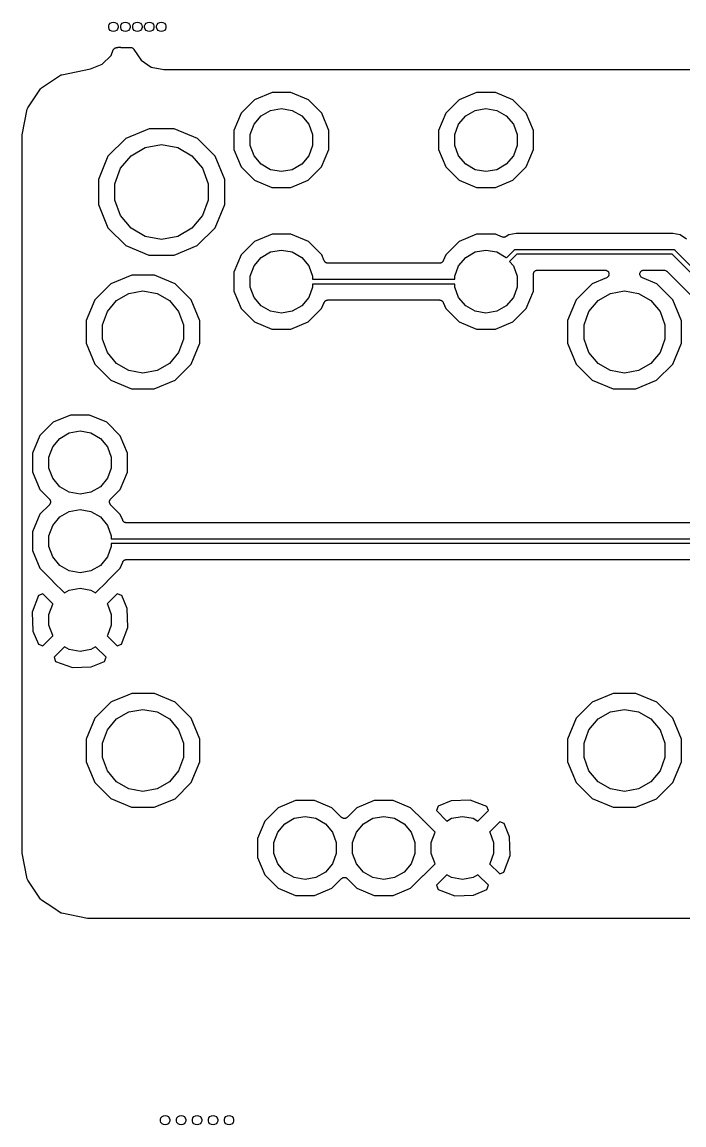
# Model space of a CAD drawing. Extents: x 94.5 to 178, y -163.6 to -72.4.
# Drawn here: x 94.51 to 115.54, y -163.55 to -128.5 of the extents above; entities that cross this region are included whole.
import ezdxf

# ---------------------------------------------------------------- set-up
doc = ezdxf.new("R2010")
doc.units = 0
doc.header["$MEASUREMENT"] = 0
doc.layers.add('BLACK', color=7, linetype='CONTINUOUS')

msp = doc.modelspace()

# ---------------------------------------------------------------- linework, layer by layer
at = {"layer": 'Black'}
for p, q in [((97.2607, -128.625), (97.2786, -128.576)), ((97.2607, -128.677), (97.2607, -128.625)), ((97.2786, -128.576), (97.3122, -128.536)), ((97.3122, -128.536), (97.3575, -128.51)), ((97.3575, -128.51), (97.409, -128.5)), ((97.409, -128.5), (97.4605, -128.51)), ((97.4605, -128.51), (97.5058, -128.536)), ((97.5058, -128.536), (97.5394, -128.576)), ((97.5394, -128.576), (97.5573, -128.625)), ((97.5573, -128.625), (97.5573, -128.677)), ((97.6417, -128.625), (97.6596, -128.576)), ((97.6417, -128.677), (97.6417, -128.625)), ((97.6596, -128.576), (97.6932, -128.536)), ((97.6932, -128.536), (97.7385, -128.51)), ((97.7385, -128.51), (97.79, -128.5)), ((97.79, -128.5), (97.8415, -128.51)), ((97.8415, -128.51), (97.8868, -128.536)), ((97.8868, -128.536), (97.9204, -128.576)), ((97.9204, -128.576), (97.9383, -128.625)), ((97.9383, -128.625), (97.9383, -128.677)), ((98.0227, -128.625), (98.0406, -128.576)), ((98.0227, -128.677), (98.0227, -128.625)), ((98.0406, -128.576), (98.0742, -128.536)), ((98.0742, -128.536), (98.1195, -128.51)), ((98.1195, -128.51), (98.171, -128.5)), ((98.171, -128.5), (98.2225, -128.51)), ((98.2225, -128.51), (98.2678, -128.536)), ((98.2678, -128.536), (98.3014, -128.576)), ((98.3014, -128.576), (98.3193, -128.625)), ((98.3193, -128.625), (98.3193, -128.677)), ((98.4037, -128.625), (98.4216, -128.576)), ((98.4037, -128.677), (98.4037, -128.625)), ((98.4216, -128.576), (98.4552, -128.536)), ((98.4552, -128.536), (98.5005, -128.51)), ((98.5005, -128.51), (98.552, -128.5)), ((98.552, -128.5), (98.6035, -128.51)), ((98.6035, -128.51), (98.6488, -128.536)), ((98.6488, -128.536), (98.6824, -128.576)), ((98.6824, -128.576), (98.7003, -128.625)), ((98.7003, -128.625), (98.7003, -128.677)), ((98.7847, -128.625), (98.8026, -128.576)), ((98.7847, -128.677), (98.7847, -128.625)), ((98.8026, -128.576), (98.8362, -128.536)), ((98.8362, -128.536), (98.8815, -128.51)), ((98.8815, -128.51), (98.933, -128.5)), ((98.933, -128.5), (98.9845, -128.51)), ((98.9845, -128.51), (99.0298, -128.536)), ((99.0298, -128.536), (99.0634, -128.576)), ((99.0634, -128.576), (99.0813, -128.625)), ((99.0813, -128.625), (99.0813, -128.677)), ((97.2786, -128.726), (97.2607, -128.677)), ((97.3122, -128.766), (97.2786, -128.726)), ((97.3575, -128.792), (97.3122, -128.766)), ((97.409, -128.802), (97.3575, -128.792)), ((97.4605, -128.792), (97.409, -128.802)), ((97.5058, -128.766), (97.4605, -128.792)), ((97.5394, -128.726), (97.5058, -128.766)), ((97.5573, -128.677), (97.5394, -128.726)), ((97.6596, -128.726), (97.6417, -128.677)), ((97.6932, -128.766), (97.6596, -128.726)), ((97.7385, -128.792), (97.6932, -128.766)), ((97.79, -128.802), (97.7385, -128.792)), ((97.8415, -128.792), (97.79, -128.802)), ((97.8868, -128.766), (97.8415, -128.792)), ((97.9204, -128.726), (97.8868, -128.766)), ((97.9383, -128.677), (97.9204, -128.726)), ((98.0406, -128.726), (98.0227, -128.677)), ((98.0742, -128.766), (98.0406, -128.726)), ((98.1195, -128.792), (98.0742, -128.766)), ((98.171, -128.802), (98.1195, -128.792)), ((98.2225, -128.792), (98.171, -128.802)), ((98.2678, -128.766), (98.2225, -128.792)), ((98.3014, -128.726), (98.2678, -128.766)), ((98.3193, -128.677), (98.3014, -128.726)), ((98.4216, -128.726), (98.4037, -128.677)), ((98.4552, -128.766), (98.4216, -128.726)), ((98.5005, -128.792), (98.4552, -128.766)), ((98.552, -128.802), (98.5005, -128.792)), ((98.6035, -128.792), (98.552, -128.802)), ((98.6488, -128.766), (98.6035, -128.792)), ((98.6824, -128.726), (98.6488, -128.766)), ((98.7003, -128.677), (98.6824, -128.726)), ((98.8026, -128.726), (98.7847, -128.677)), ((98.8362, -128.766), (98.8026, -128.726)), ((98.8815, -128.792), (98.8362, -128.766)), ((98.933, -128.802), (98.8815, -128.792)), ((98.9845, -128.792), (98.933, -128.802)), ((99.0298, -128.766), (98.9845, -128.792)), ((99.0634, -128.726), (99.0298, -128.766)), ((99.0813, -128.677), (99.0634, -128.726)), ((97.4306, -129.35), (97.4373, -129.345)), ((97.4373, -129.345), (97.4427, -129.339)), ((97.4427, -129.339), (97.4547, -129.332)), ((97.4547, -129.332), (97.4656, -129.323)), ((97.4656, -129.323), (97.4737, -129.321)), ((97.4737, -129.321), (97.4809, -129.317)), ((97.4809, -129.317), (97.4945, -129.314)), ((97.4945, -129.314), (97.5077, -129.31)), ((97.5077, -129.31), (97.5161, -129.311)), ((97.5161, -129.311), (97.5244, -129.309)), ((97.5244, -129.309), (97.5393, -129.309)), ((97.5393, -129.309), (97.5507, -129.304)), ((97.5507, -129.304), (97.5562, -129.303)), ((97.5562, -129.303), (97.5611, -129.301)), ((97.5611, -129.301), (97.5776, -129.298)), ((97.5776, -129.298), (97.5938, -129.295)), ((97.5938, -129.295), (97.5993, -129.296)), ((97.5993, -129.296), (97.6049, -129.295)), ((97.6049, -129.295), (97.6211, -129.299)), ((97.6211, -129.299), (97.6375, -129.301)), ((97.6375, -129.301), (97.6425, -129.303)), ((97.6425, -129.303), (97.6479, -129.304)), ((97.6479, -129.304), (97.6585, -129.309)), ((97.6585, -129.309), (97.9355, -129.309)), ((97.9355, -129.309), (97.9458, -129.307)), ((97.9458, -129.307), (97.9472, -129.307)), ((97.9472, -129.307), (97.9485, -129.307)), ((97.9485, -129.307), (97.969, -129.31)), ((97.969, -129.31), (97.9896, -129.313)), ((97.9896, -129.313), (97.9908, -129.313)), ((97.9908, -129.313), (97.9921, -129.313)), ((97.9921, -129.313), (98.0103, -129.323)), ((98.0103, -129.323), (98.0287, -129.333)), ((98.0287, -129.333), (98.0296, -129.334)), ((98.0296, -129.334), (98.0308, -129.335)), ((98.0308, -129.335), (98.0444, -129.35)), ((97.0586, -129.836), (97.3361, -129.559)), ((97.3361, -129.559), (97.4069, -129.387)), ((97.4069, -129.387), (97.4115, -129.38)), ((97.4115, -129.38), (97.4143, -129.373)), ((97.4143, -129.373), (97.4232, -129.362)), ((97.4232, -129.362), (97.4306, -129.35)), ((98.0444, -129.35), (98.0526, -129.359)), ((98.0526, -129.359), (98.057, -129.364)), ((98.057, -129.364), (98.0575, -129.365)), ((98.0575, -129.365), (98.0584, -129.366)), ((98.0584, -129.366), (98.0588, -129.367)), ((98.0588, -129.367), (98.0592, -129.367)), ((98.0592, -129.367), (98.0598, -129.368)), ((98.0598, -129.368), (98.06, -129.368)), ((98.06, -129.368), (98.289, -129.711)), ((95.77, -130.173), (96.6844, -129.991)), ((96.6844, -129.991), (97.0586, -129.836)), ((98.289, -129.711), (98.6152, -129.929)), ((98.6152, -129.929), (99.0125, -130.008)), ((99.0125, -130.008), (169.987, -130.008)), ((95.1264, -130.591), (95.7242, -130.192)), ((95.7242, -130.192), (95.7268, -130.191)), ((95.7268, -130.191), (95.7289, -130.189)), ((95.7289, -130.189), (95.7469, -130.182)), ((95.7469, -130.182), (95.7646, -130.174)), ((95.7646, -130.174), (95.7674, -130.174)), ((95.7674, -130.174), (95.77, -130.173)), ((94.6919, -131.224), (95.0914, -130.626)), ((95.0914, -130.626), (95.0933, -130.624)), ((95.0933, -130.624), (95.0945, -130.622)), ((95.0945, -130.622), (95.1085, -130.609)), ((95.1085, -130.609), (95.1219, -130.595)), ((95.1219, -130.595), (95.1244, -130.593)), ((95.1244, -130.593), (95.1264, -130.591)), ((102.451, -130.742), (101.897, -130.971)), ((103.051, -130.742), (102.451, -130.742)), ((103.605, -130.972), (103.051, -130.742)), ((108.951, -130.742), (108.397, -130.971)), ((109.551, -130.742), (108.951, -130.742)), ((110.105, -130.972), (109.551, -130.742)), ((101.897, -130.971), (101.472, -131.395)), ((104.029, -131.397), (103.605, -130.972)), ((108.397, -130.971), (107.972, -131.395)), ((110.529, -131.397), (110.105, -130.972)), ((94.5104, -132.087), (94.6729, -131.27)), ((94.6729, -131.27), (94.674, -131.267)), ((94.674, -131.267), (94.6741, -131.265)), ((94.6741, -131.265), (94.6819, -131.247)), ((94.6819, -131.247), (94.6889, -131.229)), ((94.6889, -131.229), (94.6908, -131.227)), ((94.6908, -131.227), (94.6919, -131.224)), ((101.472, -131.395), (101.242, -131.949)), ((102.105, -131.481), (102.407, -131.307)), ((102.407, -131.307), (102.75, -131.246)), ((102.75, -131.246), (103.093, -131.307)), ((103.093, -131.307), (103.395, -131.481)), ((104.258, -131.951), (104.029, -131.397)), ((107.972, -131.395), (107.742, -131.949)), ((108.605, -131.481), (108.907, -131.307)), ((108.907, -131.307), (109.25, -131.246)), ((109.25, -131.246), (109.593, -131.307)), ((109.593, -131.307), (109.895, -131.481)), ((110.758, -131.951), (110.529, -131.397)), ((101.761, -132.076), (101.881, -131.748)), ((101.881, -131.748), (102.105, -131.481)), ((103.395, -131.481), (103.619, -131.748)), ((103.619, -131.748), (103.739, -132.076)), ((108.261, -132.076), (108.381, -131.748)), ((108.381, -131.748), (108.605, -131.481)), ((109.895, -131.481), (110.119, -131.748)), ((110.119, -131.748), (110.239, -132.076)), ((94.508, -132.112), (94.5102, -132.099)), ((94.508, -154.888), (94.508, -132.112)), ((94.5102, -132.099), (94.5104, -132.087)), ((98.5423, -131.892), (97.804, -132.197)), ((99.3412, -131.892), (98.5423, -131.892)), ((100.079, -132.199), (99.3412, -131.892)), ((101.242, -131.949), (101.242, -132.549)), ((101.761, -132.424), (101.761, -132.076)), ((103.739, -132.076), (103.739, -132.424)), ((104.258, -132.551), (104.258, -131.951)), ((107.742, -131.949), (107.742, -132.549)), ((108.261, -132.424), (108.261, -132.076)), ((110.239, -132.076), (110.239, -132.424)), ((110.758, -132.551), (110.758, -131.951)), ((97.804, -132.197), (97.2387, -132.761)), ((97.9721, -132.747), (98.425, -132.485)), ((98.425, -132.485), (98.94, -132.394)), ((98.94, -132.394), (99.455, -132.485)), ((99.455, -132.485), (99.9079, -132.747)), ((100.643, -132.764), (100.079, -132.199)), ((101.881, -132.752), (101.761, -132.424)), ((103.739, -132.424), (103.619, -132.752)), ((108.381, -132.752), (108.261, -132.424)), ((110.239, -132.424), (110.119, -132.752)), ((97.2387, -132.761), (96.9323, -133.499)), ((97.636, -133.147), (97.9721, -132.747)), ((99.9079, -132.747), (100.244, -133.147)), ((100.948, -133.502), (100.643, -132.764)), ((101.242, -132.549), (101.471, -133.103)), ((102.105, -133.019), (101.881, -132.752)), ((103.619, -132.752), (103.395, -133.019)), ((104.028, -133.105), (104.258, -132.551)), ((107.742, -132.549), (107.971, -133.103)), ((108.605, -133.019), (108.381, -132.752)), ((110.119, -132.752), (109.895, -133.019)), ((110.528, -133.105), (110.758, -132.551)), ((97.4571, -133.639), (97.636, -133.147)), ((100.244, -133.147), (100.423, -133.639)), ((101.471, -133.103), (101.895, -133.528)), ((102.407, -133.193), (102.105, -133.019)), ((102.75, -133.254), (102.407, -133.193)), ((103.093, -133.193), (102.75, -133.254)), ((103.395, -133.019), (103.093, -133.193)), ((103.603, -133.529), (104.028, -133.105)), ((107.971, -133.103), (108.395, -133.528)), ((108.907, -133.193), (108.605, -133.019)), ((109.25, -133.254), (108.907, -133.193)), ((109.593, -133.193), (109.25, -133.254)), ((109.895, -133.019), (109.593, -133.193)), ((110.103, -133.529), (110.528, -133.105)), ((96.9323, -133.499), (96.9317, -134.298)), ((100.948, -134.301), (100.948, -133.502)), ((101.895, -133.528), (102.449, -133.758)), ((103.049, -133.758), (103.603, -133.529)), ((108.395, -133.528), (108.949, -133.758)), ((109.549, -133.758), (110.103, -133.529)), ((97.4571, -134.161), (97.4571, -133.639)), ((100.423, -133.639), (100.423, -134.161)), ((102.449, -133.758), (103.049, -133.758)), ((108.949, -133.758), (109.549, -133.758)), ((97.636, -134.653), (97.4571, -134.161)), ((100.423, -134.161), (100.244, -134.653)), ((96.9317, -134.298), (97.2367, -135.036)), ((100.641, -135.039), (100.948, -134.301)), ((97.9721, -135.053), (97.636, -134.653)), ((100.244, -134.653), (99.9079, -135.053)), ((97.2367, -135.036), (97.8011, -135.601)), ((98.425, -135.315), (97.9721, -135.053)), ((99.9079, -135.053), (99.455, -135.315)), ((100.076, -135.603), (100.641, -135.039)), ((102.451, -135.242), (101.897, -135.471)), ((103.051, -135.242), (102.451, -135.242)), ((103.605, -135.472), (103.051, -135.242)), ((108.951, -135.242), (108.397, -135.471)), ((109.551, -135.242), (108.951, -135.242)), ((109.77, -135.333), (109.551, -135.242)), ((109.977, -135.263), (109.889, -135.321)), ((110.213, -135.216), (109.977, -135.263)), ((115.187, -135.216), (110.213, -135.216)), ((115.423, -135.263), (115.187, -135.216)), ((115.622, -135.396), (115.423, -135.263)), ((97.8011, -135.601), (98.5388, -135.908)), ((98.94, -135.406), (98.425, -135.315)), ((99.455, -135.315), (98.94, -135.406)), ((99.3377, -135.908), (100.076, -135.603)), ((101.897, -135.471), (101.472, -135.895)), ((104.029, -135.897), (103.605, -135.472)), ((108.397, -135.471), (107.972, -135.895)), ((109.788, -135.337), (109.77, -135.333)), ((109.805, -135.342), (109.788, -135.337)), ((109.809, -135.342), (109.805, -135.342)), ((109.813, -135.343), (109.809, -135.342)), ((109.831, -135.34), (109.813, -135.343)), ((109.849, -135.339), (109.831, -135.34)), ((109.853, -135.338), (109.849, -135.339)), ((109.857, -135.337), (109.853, -135.338)), ((109.873, -135.329), (109.857, -135.337)), ((109.889, -135.321), (109.873, -135.329)), ((98.5388, -135.908), (99.3377, -135.908)), ((101.472, -135.895), (101.242, -136.449)), ((101.881, -136.248), (102.105, -135.981)), ((102.105, -135.981), (102.407, -135.807)), ((102.407, -135.807), (102.75, -135.746)), ((102.75, -135.746), (103.093, -135.807)), ((103.093, -135.807), (103.395, -135.981)), ((103.395, -135.981), (103.619, -136.248)), ((104.108, -136.087), (104.029, -135.897)), ((107.972, -135.895), (107.892, -136.088)), ((108.381, -136.248), (108.605, -135.981)), ((108.605, -135.981), (108.907, -135.807)), ((108.907, -135.807), (109.25, -135.746)), ((109.25, -135.746), (109.593, -135.807)), ((109.593, -135.807), (109.895, -135.981)), ((109.895, -135.981), (109.903, -135.99)), ((109.903, -135.99), (110.146, -135.746)), ((110.232, -135.876), (110.001, -136.107)), ((110.146, -135.746), (110.149, -135.744)), ((110.149, -135.744), (110.151, -135.742)), ((110.151, -135.742), (110.16, -135.737)), ((110.16, -135.737), (110.168, -135.731)), ((110.168, -135.731), (110.171, -135.73)), ((110.171, -135.73), (110.174, -135.728)), ((110.174, -135.728), (110.184, -135.727)), ((110.184, -135.727), (110.193, -135.724)), ((110.193, -135.724), (110.197, -135.724)), ((110.197, -135.724), (110.2, -135.724)), ((110.2, -135.724), (115.2, -135.724)), ((115.168, -135.876), (110.232, -135.876)), ((116.846, -137.554), (115.168, -135.876)), ((115.2, -135.724), (115.203, -135.724)), ((115.203, -135.724), (115.207, -135.724)), ((115.207, -135.724), (115.216, -135.727)), ((115.216, -135.727), (115.226, -135.728)), ((115.226, -135.728), (115.229, -135.73)), ((115.229, -135.73), (115.232, -135.731)), ((115.232, -135.731), (115.24, -135.737)), ((115.24, -135.737), (115.249, -135.742)), ((115.249, -135.742), (115.251, -135.744)), ((115.251, -135.744), (115.254, -135.746)), ((115.254, -135.746), (116.932, -137.424)), ((101.761, -136.576), (101.881, -136.248)), ((103.619, -136.248), (103.739, -136.576)), ((104.112, -136.094), (104.108, -136.087)), ((104.115, -136.102), (104.112, -136.094)), ((104.124, -136.113), (104.115, -136.102)), ((104.132, -136.125), (104.124, -136.113)), ((104.138, -136.13), (104.132, -136.125)), ((104.144, -136.136), (104.138, -136.13)), ((104.156, -136.143), (104.144, -136.136)), ((104.166, -136.151), (104.156, -136.143)), ((104.174, -136.154), (104.166, -136.151)), ((104.182, -136.158), (104.174, -136.154)), ((104.195, -136.161), (104.182, -136.158)), ((104.209, -136.165), (104.195, -136.161)), ((104.217, -136.164), (104.209, -136.165)), ((104.225, -136.166), (104.217, -136.164)), ((107.775, -136.166), (104.225, -136.166)), ((107.783, -136.164), (107.775, -136.166)), ((107.791, -136.165), (107.783, -136.164)), ((107.805, -136.161), (107.791, -136.165)), ((107.818, -136.158), (107.805, -136.161)), ((107.826, -136.154), (107.818, -136.158)), ((107.834, -136.152), (107.826, -136.154)), ((107.845, -136.143), (107.834, -136.152)), ((107.857, -136.136), (107.845, -136.143)), ((107.862, -136.13), (107.857, -136.136)), ((107.869, -136.125), (107.862, -136.13)), ((107.876, -136.113), (107.869, -136.125)), ((107.885, -136.102), (107.876, -136.113)), ((107.888, -136.094), (107.885, -136.102)), ((107.892, -136.088), (107.888, -136.094)), ((108.261, -136.576), (108.381, -136.248)), ((110.001, -136.107), (110.119, -136.248)), ((110.119, -136.248), (110.239, -136.576)), ((97.9919, -136.542), (97.3272, -136.816)), ((98.7112, -136.542), (97.9919, -136.542)), ((99.3755, -136.818), (98.7112, -136.542)), ((101.242, -136.449), (101.242, -137.049)), ((101.761, -136.924), (101.761, -136.576)), ((103.739, -136.576), (103.739, -136.674)), ((103.739, -136.674), (108.261, -136.674)), ((108.261, -136.674), (108.261, -136.576)), ((110.239, -136.576), (110.239, -136.924)), ((110.758, -136.511), (110.76, -136.5)), ((110.758, -137.051), (110.758, -136.511)), ((110.76, -136.489), (110.764, -136.479)), ((110.76, -136.5), (110.76, -136.489)), ((110.764, -136.479), (110.766, -136.468)), ((110.766, -136.468), (110.771, -136.458)), ((110.771, -136.458), (110.775, -136.448)), ((110.775, -136.448), (110.782, -136.439)), ((110.782, -136.439), (110.788, -136.429)), ((110.788, -136.429), (110.796, -136.422)), ((110.796, -136.422), (110.804, -136.414)), ((110.804, -136.414), (110.813, -136.408)), ((110.813, -136.408), (110.822, -136.401)), ((110.822, -136.401), (110.832, -136.397)), ((110.832, -136.397), (110.842, -136.392)), ((110.842, -136.392), (110.853, -136.39)), ((110.853, -136.39), (110.863, -136.386)), ((110.863, -136.386), (110.874, -136.386)), ((110.874, -136.386), (110.885, -136.384)), ((110.885, -136.384), (113.033, -136.384)), ((113.082, -136.629), (112.627, -136.816)), ((113.033, -136.384), (113.052, -136.388)), ((113.052, -136.388), (113.071, -136.39)), ((113.071, -136.39), (113.074, -136.391)), ((113.074, -136.391), (113.077, -136.392)), ((113.077, -136.392), (113.093, -136.402)), ((113.098, -136.618), (113.082, -136.629)), ((113.093, -136.402), (113.111, -136.411)), ((113.115, -136.608), (113.098, -136.618)), ((113.111, -136.411), (113.112, -136.413)), ((113.112, -136.413), (113.115, -136.414)), ((113.115, -136.414), (113.127, -136.429)), ((113.117, -136.606), (113.115, -136.608)), ((113.119, -136.605), (113.117, -136.606)), ((113.131, -136.59), (113.119, -136.605)), ((113.127, -136.429), (113.14, -136.443)), ((113.143, -136.575), (113.131, -136.59)), ((113.14, -136.443), (113.141, -136.446)), ((113.141, -136.446), (113.143, -136.448)), ((113.143, -136.448), (113.15, -136.466)), ((113.144, -136.572), (113.143, -136.575)), ((113.146, -136.57), (113.144, -136.572)), ((113.152, -136.551), (113.146, -136.57)), ((113.15, -136.466), (113.157, -136.484)), ((113.158, -136.533), (113.152, -136.551)), ((113.157, -136.484), (113.157, -136.487)), ((113.157, -136.487), (113.158, -136.489)), ((113.158, -136.489), (113.158, -136.509)), ((113.158, -136.509), (113.159, -136.528)), ((113.159, -136.528), (113.158, -136.531)), ((113.158, -136.531), (113.158, -136.533)), ((114.142, -136.489), (114.143, -136.486)), ((114.142, -136.508), (114.142, -136.489)), ((114.142, -136.528), (114.142, -136.508)), ((114.142, -136.53), (114.142, -136.528)), ((114.142, -136.533), (114.142, -136.53)), ((114.149, -136.551), (114.142, -136.533)), ((114.143, -136.484), (114.151, -136.466)), ((114.143, -136.486), (114.143, -136.484)), ((114.155, -136.57), (114.149, -136.551)), ((114.151, -136.466), (114.157, -136.448)), ((114.156, -136.572), (114.155, -136.57)), ((114.157, -136.575), (114.156, -136.572)), ((114.157, -136.448), (114.159, -136.446)), ((114.17, -136.589), (114.157, -136.575)), ((114.159, -136.446), (114.16, -136.443)), ((114.16, -136.443), (114.173, -136.429)), ((114.182, -136.605), (114.17, -136.589)), ((114.173, -136.429), (114.186, -136.414)), ((114.184, -136.606), (114.182, -136.605)), ((114.186, -136.608), (114.184, -136.606)), ((114.186, -136.414), (114.188, -136.412)), ((114.203, -136.618), (114.186, -136.608)), ((114.188, -136.412), (114.19, -136.41)), ((114.19, -136.41), (114.207, -136.401)), ((114.219, -136.628), (114.203, -136.618)), ((114.207, -136.401), (114.224, -136.392)), ((114.675, -136.818), (114.219, -136.628)), ((114.224, -136.392), (114.227, -136.391)), ((114.227, -136.391), (114.229, -136.39)), ((114.229, -136.39), (114.248, -136.388)), ((114.248, -136.388), (114.267, -136.384)), ((114.267, -136.384), (114.905, -136.384)), ((114.905, -136.384), (114.911, -136.385)), ((114.911, -136.385), (114.916, -136.385)), ((114.916, -136.385), (114.933, -136.389)), ((114.933, -136.389), (114.949, -136.392)), ((114.949, -136.392), (114.954, -136.395)), ((114.954, -136.395), (114.959, -136.396)), ((114.959, -136.396), (114.973, -136.406)), ((114.973, -136.406), (114.987, -136.414)), ((114.987, -136.414), (114.991, -136.418)), ((114.991, -136.418), (114.995, -136.421)), ((114.995, -136.421), (116.478, -137.904)), ((97.3272, -136.816), (96.8181, -137.325)), ((97.9037, -137.124), (98.35, -137.045)), ((98.35, -137.045), (98.7963, -137.124)), ((99.8836, -137.327), (99.3755, -136.818)), ((101.242, -137.049), (101.471, -137.603)), ((101.881, -137.252), (101.761, -136.924)), ((103.739, -136.924), (103.619, -137.252)), ((108.261, -136.826), (103.739, -136.826)), ((103.739, -136.826), (103.739, -136.924)), ((108.261, -136.924), (108.261, -136.826)), ((108.381, -137.252), (108.261, -136.924)), ((110.239, -136.924), (110.119, -137.252)), ((110.528, -137.605), (110.758, -137.051)), ((112.627, -136.816), (112.118, -137.325)), ((113.204, -137.124), (113.65, -137.045)), ((113.65, -137.045), (114.096, -137.124)), ((115.184, -137.327), (114.675, -136.818)), ((96.8181, -137.325), (96.5423, -137.989)), ((97.2199, -137.698), (97.5112, -137.35)), ((97.5112, -137.35), (97.9037, -137.124)), ((98.7963, -137.124), (99.1888, -137.35)), ((99.1888, -137.35), (99.4801, -137.698)), ((100.158, -137.992), (99.8836, -137.327)), ((102.105, -137.519), (101.881, -137.252)), ((103.619, -137.252), (103.395, -137.519)), ((104.108, -137.412), (104.112, -137.406)), ((104.112, -137.406), (104.115, -137.398)), ((104.115, -137.398), (104.124, -137.387)), ((104.124, -137.387), (104.131, -137.375)), ((104.131, -137.375), (104.138, -137.37)), ((104.138, -137.37), (104.143, -137.364)), ((104.143, -137.364), (104.155, -137.357)), ((104.155, -137.357), (104.166, -137.348)), ((104.166, -137.348), (104.174, -137.346)), ((104.174, -137.346), (104.182, -137.342)), ((104.182, -137.342), (104.195, -137.339)), ((104.195, -137.339), (104.209, -137.335)), ((104.209, -137.335), (104.217, -137.336)), ((104.217, -137.336), (104.225, -137.334)), ((104.225, -137.334), (107.775, -137.334)), ((107.775, -137.334), (107.783, -137.336)), ((107.783, -137.336), (107.791, -137.335)), ((107.791, -137.335), (107.805, -137.339)), ((107.805, -137.339), (107.818, -137.342)), ((107.818, -137.342), (107.826, -137.346)), ((107.826, -137.346), (107.834, -137.349)), ((107.834, -137.349), (107.844, -137.357)), ((107.844, -137.357), (107.856, -137.364)), ((107.856, -137.364), (107.862, -137.37)), ((107.862, -137.37), (107.868, -137.375)), ((107.868, -137.375), (107.876, -137.387)), ((107.876, -137.387), (107.885, -137.398)), ((107.885, -137.398), (107.888, -137.406)), ((107.888, -137.406), (107.892, -137.413)), ((108.605, -137.519), (108.381, -137.252)), ((110.119, -137.252), (109.895, -137.519)), ((112.118, -137.325), (111.842, -137.989)), ((112.52, -137.698), (112.811, -137.35)), ((112.811, -137.35), (113.204, -137.124)), ((114.096, -137.124), (114.489, -137.35)), ((114.489, -137.35), (114.78, -137.698)), ((115.458, -137.992), (115.184, -137.327)), ((97.0649, -138.123), (97.2199, -137.698)), ((99.4801, -137.698), (99.6351, -138.123)), ((101.471, -137.603), (101.895, -138.028)), ((102.407, -137.693), (102.105, -137.519)), ((102.75, -137.754), (102.407, -137.693)), ((103.093, -137.693), (102.75, -137.754)), ((103.395, -137.519), (103.093, -137.693)), ((103.603, -138.029), (104.028, -137.605)), ((104.028, -137.605), (104.108, -137.412)), ((107.892, -137.413), (107.971, -137.603)), ((107.971, -137.603), (108.395, -138.028)), ((108.907, -137.693), (108.605, -137.519)), ((109.25, -137.754), (108.907, -137.693)), ((109.593, -137.693), (109.25, -137.754)), ((109.895, -137.519), (109.593, -137.693)), ((110.103, -138.029), (110.528, -137.605)), ((112.365, -138.123), (112.52, -137.698)), ((114.78, -137.698), (114.935, -138.123)), ((96.5423, -137.989), (96.5417, -138.708)), ((100.158, -138.711), (100.158, -137.992)), ((101.895, -138.028), (102.449, -138.258)), ((103.049, -138.258), (103.603, -138.029)), ((108.395, -138.028), (108.949, -138.258)), ((109.549, -138.258), (110.103, -138.029)), ((111.842, -137.989), (111.842, -138.708)), ((115.458, -138.711), (115.458, -137.992)), ((97.0649, -138.577), (97.0649, -138.123)), ((99.6351, -138.123), (99.6351, -138.577)), ((102.449, -138.258), (103.049, -138.258)), ((108.949, -138.258), (109.549, -138.258)), ((112.365, -138.577), (112.365, -138.123)), ((114.935, -138.123), (114.935, -138.577)), ((96.5417, -138.708), (96.8164, -139.373)), ((97.2199, -139.002), (97.0649, -138.577)), ((99.6351, -138.577), (99.4801, -139.002)), ((99.8819, -139.375), (100.158, -138.711)), ((111.842, -138.708), (112.116, -139.373)), ((112.52, -139.002), (112.365, -138.577)), ((114.935, -138.577), (114.78, -139.002)), ((115.182, -139.375), (115.458, -138.711)), ((97.5112, -139.35), (97.2199, -139.002)), ((99.4801, -139.002), (99.1888, -139.35)), ((112.811, -139.35), (112.52, -139.002)), ((114.78, -139.002), (114.489, -139.35)), ((96.8164, -139.373), (97.3245, -139.882)), ((97.9037, -139.576), (97.5112, -139.35)), ((99.1888, -139.35), (98.7963, -139.576)), ((99.3728, -139.884), (99.8819, -139.375)), ((112.116, -139.373), (112.625, -139.882)), ((113.204, -139.576), (112.811, -139.35)), ((114.489, -139.35), (114.096, -139.576)), ((114.673, -139.884), (115.182, -139.375)), ((98.35, -139.655), (97.9037, -139.576)), ((98.7963, -139.576), (98.35, -139.655)), ((113.65, -139.655), (113.204, -139.576)), ((114.096, -139.576), (113.65, -139.655)), ((97.3245, -139.882), (97.9888, -140.158)), ((97.9888, -140.158), (98.7081, -140.158)), ((98.7081, -140.158), (99.3728, -139.884)), ((112.625, -139.882), (113.289, -140.158)), ((113.289, -140.158), (114.008, -140.158)), ((114.008, -140.158), (114.673, -139.884)), ((95.4969, -141.221), (95.0723, -141.645)), ((96.0514, -140.992), (95.4969, -141.221)), ((96.6513, -140.992), (96.0514, -140.992)), ((97.2053, -141.222), (96.6513, -140.992)), ((97.6292, -141.647), (97.2053, -141.222)), ((95.7048, -141.731), (96.0067, -141.557)), ((96.0067, -141.557), (96.35, -141.496)), ((96.35, -141.496), (96.6933, -141.557)), ((96.6933, -141.557), (96.9952, -141.731)), ((95.0723, -141.645), (94.8423, -142.199)), ((95.4807, -141.998), (95.7048, -141.731)), ((96.9952, -141.731), (97.2193, -141.998)), ((97.8583, -142.201), (97.6292, -141.647)), ((94.8423, -142.199), (94.8417, -142.799)), ((95.3614, -142.326), (95.4807, -141.998)), ((97.2193, -141.998), (97.3386, -142.326)), ((97.8577, -142.801), (97.8583, -142.201)), ((95.3614, -142.674), (95.3614, -142.326)), ((97.3386, -142.326), (97.3386, -142.674)), ((94.8417, -142.799), (95.0708, -143.353)), ((95.4807, -143.002), (95.3614, -142.674)), ((95.7048, -143.269), (95.4807, -143.002)), ((97.2193, -143.002), (96.9952, -143.269)), ((97.3386, -142.674), (97.2193, -143.002)), ((97.6277, -143.355), (97.8577, -142.801)), ((95.0708, -143.353), (95.3776, -143.66)), ((96.0067, -143.443), (95.7048, -143.269)), ((96.9952, -143.269), (96.6933, -143.443)), ((97.3225, -143.66), (97.6277, -143.355)), ((95.3776, -143.66), (95.384, -143.67)), ((95.384, -143.67), (95.3919, -143.677)), ((95.3919, -143.677), (95.3965, -143.687)), ((95.3965, -143.687), (95.4029, -143.697)), ((95.4029, -143.697), (95.4058, -143.707)), ((95.4058, -143.707), (95.4105, -143.717)), ((95.4105, -143.717), (95.4114, -143.728)), ((96.35, -143.504), (96.0067, -143.443)), ((96.6933, -143.443), (96.35, -143.504)), ((97.2886, -143.728), (97.2896, -143.717)), ((97.2896, -143.717), (97.2943, -143.707)), ((97.2943, -143.707), (97.2972, -143.696)), ((97.2972, -143.696), (97.3036, -143.687)), ((97.3036, -143.687), (97.3083, -143.677)), ((97.3083, -143.677), (97.3161, -143.669)), ((97.3161, -143.669), (97.3225, -143.66)), ((95.3775, -143.84), (95.0723, -144.145)), ((95.3839, -143.831), (95.3775, -143.84)), ((95.3917, -143.823), (95.3839, -143.831)), ((95.3964, -143.813), (95.3917, -143.823)), ((95.4028, -143.804), (95.3964, -143.813)), ((95.4057, -143.793), (95.4028, -143.804)), ((95.4104, -143.783), (95.4057, -143.793)), ((95.4114, -143.772), (95.4104, -143.783)), ((95.4114, -143.728), (95.4143, -143.739)), ((95.4143, -143.761), (95.4114, -143.772)), ((95.4143, -143.739), (95.4133, -143.75)), ((95.4133, -143.75), (95.4143, -143.761)), ((95.7048, -144.231), (96.0067, -144.057)), ((96.0067, -144.057), (96.35, -143.996)), ((96.35, -143.996), (96.6933, -144.057)), ((96.6933, -144.057), (96.9952, -144.231)), ((97.2857, -143.739), (97.2886, -143.728)), ((97.2867, -143.75), (97.2857, -143.739)), ((97.2857, -143.761), (97.2867, -143.75)), ((97.2886, -143.772), (97.2857, -143.761)), ((97.2895, -143.783), (97.2886, -143.772)), ((97.2942, -143.793), (97.2895, -143.783)), ((97.2971, -143.803), (97.2942, -143.793)), ((97.3035, -143.813), (97.2971, -143.803)), ((97.3081, -143.823), (97.3035, -143.813)), ((97.316, -143.83), (97.3081, -143.823)), ((97.3224, -143.84), (97.316, -143.83)), ((97.6292, -144.147), (97.3224, -143.84)), ((95.0723, -144.145), (94.8423, -144.699)), ((95.4807, -144.498), (95.7048, -144.231)), ((96.9952, -144.231), (97.2193, -144.498)), ((97.7078, -144.337), (97.6292, -144.147)), ((97.7123, -144.344), (97.7078, -144.337)), ((97.7152, -144.352), (97.7123, -144.344)), ((97.7241, -144.363), (97.7152, -144.352)), ((97.7315, -144.375), (97.7241, -144.363)), ((97.7382, -144.38), (97.7315, -144.375)), ((97.7436, -144.386), (97.7382, -144.38)), ((97.7555, -144.393), (97.7436, -144.386)), ((97.7665, -144.401), (97.7555, -144.393)), ((97.7745, -144.404), (97.7665, -144.401)), ((97.7818, -144.408), (97.7745, -144.404)), ((97.7954, -144.411), (97.7818, -144.408)), ((97.8085, -144.415), (97.7954, -144.411)), ((97.8169, -144.414), (97.8085, -144.415)), ((97.8252, -144.416), (97.8169, -144.414)), ((126.705, -144.416), (97.8252, -144.416)), ((94.8423, -144.699), (94.8417, -145.299)), ((95.3614, -144.826), (95.4807, -144.498)), ((97.2193, -144.498), (97.3386, -144.826)), ((95.3614, -145.174), (95.3614, -144.826)), ((97.3386, -144.826), (97.3386, -144.924)), ((97.3386, -144.924), (126.968, -144.924)), ((127, -145.076), (97.3386, -145.076)), ((97.3386, -145.076), (97.3386, -145.174)), ((94.8417, -145.299), (95.0708, -145.853)), ((95.4807, -145.502), (95.3614, -145.174)), ((97.3386, -145.174), (97.2193, -145.502)), ((95.7048, -145.769), (95.4807, -145.502)), ((96.0067, -145.943), (95.7048, -145.769)), ((96.9952, -145.769), (96.6933, -145.943)), ((97.2193, -145.502), (96.9952, -145.769)), ((97.6277, -145.855), (97.7077, -145.662)), ((97.7077, -145.662), (97.7122, -145.656)), ((97.7122, -145.656), (97.7151, -145.648)), ((97.7151, -145.648), (97.724, -145.637)), ((97.724, -145.637), (97.7315, -145.625)), ((97.7315, -145.625), (97.7381, -145.62)), ((97.7381, -145.62), (97.7434, -145.614)), ((97.7434, -145.614), (97.7554, -145.607)), ((97.7554, -145.607), (97.7665, -145.598)), ((97.7665, -145.598), (97.7744, -145.596)), ((97.7744, -145.596), (97.7816, -145.592)), ((97.7816, -145.592), (97.7953, -145.589)), ((97.7953, -145.589), (97.8086, -145.585)), ((97.8086, -145.585), (97.8169, -145.586)), ((97.8169, -145.586), (97.825, -145.584)), ((97.825, -145.584), (126.987, -145.584)), ((95.0708, -145.853), (95.4691, -146.252)), ((96.35, -146.004), (96.0067, -145.943)), ((96.6933, -145.943), (96.35, -146.004)), ((97.2309, -146.251), (97.6277, -145.855)), ((95.4691, -146.252), (95.4724, -146.257)), ((95.4724, -146.257), (95.4769, -146.261)), ((95.4769, -146.261), (95.485, -146.275)), ((95.485, -146.275), (95.4872, -146.278)), ((95.4872, -146.278), (95.854, -146.645)), ((96.0067, -146.557), (96.35, -146.496)), ((96.35, -146.496), (96.6933, -146.557)), ((96.846, -146.645), (97.211, -146.28)), ((97.211, -146.28), (97.2149, -146.274)), ((97.2149, -146.274), (97.2229, -146.26)), ((97.2229, -146.26), (97.2275, -146.256)), ((97.2275, -146.256), (97.2309, -146.251)), ((95.0294, -146.725), (94.8319, -147.256)), ((95.1652, -146.674), (95.0294, -146.725)), ((95.4844, -146.994), (95.1652, -146.674)), ((95.854, -146.645), (96.0067, -146.557)), ((96.6933, -146.557), (96.846, -146.645)), ((97.5348, -146.674), (97.2156, -146.994)), ((97.6733, -146.726), (97.5348, -146.674)), ((97.8458, -147.142), (97.6733, -146.726)), ((95.3614, -147.326), (95.4807, -146.998)), ((95.4807, -146.998), (95.4844, -146.994)), ((97.2156, -146.994), (97.2193, -146.998)), ((97.2193, -146.998), (97.3386, -147.326)), ((97.8681, -147.744), (97.8458, -147.142)), ((94.8319, -147.256), (94.8542, -147.858)), ((95.3614, -147.674), (95.3614, -147.326)), ((97.3386, -147.326), (97.3386, -147.674)), ((94.8542, -147.858), (95.0267, -148.274)), ((95.4807, -148.002), (95.3614, -147.674)), ((97.3386, -147.674), (97.2193, -148.002)), ((97.6706, -148.275), (97.8681, -147.744)), ((95.0267, -148.274), (95.1652, -148.326)), ((95.1652, -148.326), (95.4844, -148.006)), ((95.4844, -148.006), (95.4807, -148.002)), ((97.2193, -148.002), (97.2156, -148.006)), ((97.2156, -148.006), (97.5348, -148.326)), ((97.5348, -148.326), (97.6706, -148.275)), ((95.854, -148.355), (95.5244, -148.685)), ((96.0067, -148.443), (95.854, -148.355)), ((96.35, -148.504), (96.0067, -148.443)), ((96.6933, -148.443), (96.35, -148.504)), ((96.846, -148.355), (96.6933, -148.443)), ((97.1756, -148.685), (96.846, -148.355)), ((95.5244, -148.685), (95.5746, -148.821)), ((95.5746, -148.821), (96.106, -149.018)), ((96.7079, -148.996), (97.1244, -148.823)), ((97.1244, -148.823), (97.1756, -148.685)), ((97.1756, -148.685), (97.1756, -148.685)), ((96.106, -149.018), (96.7079, -148.996)), ((97.8681, -149.893), (97.3714, -150.098)), ((97.9919, -149.842), (97.8681, -149.893)), ((97.9958, -149.842), (97.9919, -149.842)), ((98.7112, -149.842), (97.9958, -149.842)), ((97.9958, -149.842), (97.9958, -149.842)), ((97.9958, -149.842), (97.9958, -149.842)), ((99.3755, -150.118), (98.7112, -149.842)), ((113.292, -149.842), (112.627, -150.116)), ((114.011, -149.842), (113.292, -149.842)), ((114.675, -150.118), (114.011, -149.842)), ((97.1756, -150.268), (96.8181, -150.625)), ((97.3272, -150.116), (97.1756, -150.268)), ((97.3714, -150.098), (97.3272, -150.116)), ((97.3714, -150.098), (97.3714, -150.098)), ((97.3714, -150.098), (97.3714, -150.098)), ((97.9037, -150.424), (98.35, -150.345)), ((98.35, -150.345), (98.7963, -150.424)), ((99.8836, -150.627), (99.3755, -150.118)), ((112.627, -150.116), (112.118, -150.625)), ((113.204, -150.424), (113.65, -150.345)), ((113.65, -150.345), (114.096, -150.424)), ((115.184, -150.627), (114.675, -150.118)), ((96.8181, -150.625), (96.5423, -151.289)), ((97.2199, -150.998), (97.5112, -150.65)), ((97.5112, -150.65), (97.9037, -150.424)), ((98.7963, -150.424), (99.1888, -150.65)), ((99.1888, -150.65), (99.4801, -150.998)), ((100.158, -151.292), (99.8836, -150.627)), ((112.118, -150.625), (111.842, -151.289)), ((112.52, -150.998), (112.811, -150.65)), ((112.811, -150.65), (113.204, -150.424)), ((114.096, -150.424), (114.489, -150.65)), ((114.489, -150.65), (114.78, -150.998)), ((115.458, -151.292), (115.184, -150.627)), ((97.0649, -151.423), (97.2199, -150.998)), ((99.4801, -150.998), (99.6351, -151.423)), ((112.365, -151.423), (112.52, -150.998)), ((114.78, -150.998), (114.935, -151.423)), ((96.5423, -151.289), (96.5417, -152.008)), ((97.0649, -151.877), (97.0649, -151.423)), ((99.6351, -151.423), (99.6351, -151.877)), ((100.158, -152.011), (100.158, -151.292)), ((111.842, -151.289), (111.842, -152.008)), ((112.365, -151.877), (112.365, -151.423)), ((114.935, -151.423), (114.935, -151.877)), ((115.458, -152.011), (115.458, -151.292)), ((96.5417, -152.008), (96.8164, -152.673)), ((97.2199, -152.302), (97.0649, -151.877)), ((99.6351, -151.877), (99.4801, -152.302)), ((99.8819, -152.675), (100.158, -152.011)), ((111.842, -152.008), (112.116, -152.673)), ((112.52, -152.302), (112.365, -151.877)), ((114.935, -151.877), (114.78, -152.302)), ((115.182, -152.675), (115.458, -152.011)), ((97.5112, -152.65), (97.2199, -152.302)), ((99.4801, -152.302), (99.1888, -152.65)), ((112.811, -152.65), (112.52, -152.302)), ((114.78, -152.302), (114.489, -152.65)), ((96.8164, -152.673), (97.3245, -153.182)), ((97.9037, -152.876), (97.5112, -152.65)), ((99.1888, -152.65), (98.7963, -152.876)), ((99.3728, -153.184), (99.8819, -152.675)), ((112.116, -152.673), (112.625, -153.182)), ((113.204, -152.876), (112.811, -152.65)), ((114.489, -152.65), (114.096, -152.876)), ((114.673, -153.184), (115.182, -152.675)), ((97.3245, -153.182), (97.9888, -153.458)), ((98.35, -152.955), (97.9037, -152.876)), ((98.7963, -152.876), (98.35, -152.955)), ((98.7081, -153.458), (99.3728, -153.184)), ((112.625, -153.182), (113.289, -153.458)), ((113.65, -152.955), (113.204, -152.876)), ((114.096, -152.876), (113.65, -152.955)), ((114.008, -153.458), (114.673, -153.184)), ((97.9888, -153.458), (98.7081, -153.458)), ((102.647, -153.471), (102.222, -153.895)), ((103.201, -153.242), (102.647, -153.471)), ((103.801, -153.242), (103.201, -153.242)), ((104.355, -153.472), (103.801, -153.242)), ((104.66, -153.777), (104.355, -153.472)), ((105.147, -153.471), (104.84, -153.778)), ((105.701, -153.242), (105.147, -153.471)), ((106.301, -153.242), (105.701, -153.242)), ((106.855, -153.472), (106.301, -153.242)), ((107.251, -153.869), (106.855, -153.472)), ((107.726, -153.427), (107.674, -153.565)), ((108.142, -153.254), (107.726, -153.427)), ((108.744, -153.232), (108.142, -153.254)), ((109.275, -153.429), (108.744, -153.232)), ((109.326, -153.565), (109.275, -153.429)), ((113.289, -153.458), (114.008, -153.458)), ((102.855, -153.981), (103.157, -153.807)), ((103.157, -153.807), (103.5, -153.746)), ((103.5, -153.746), (103.843, -153.807)), ((103.843, -153.807), (104.145, -153.981)), ((104.669, -153.784), (104.66, -153.777)), ((104.677, -153.792), (104.669, -153.784)), ((104.687, -153.796), (104.677, -153.792)), ((104.696, -153.803), (104.687, -153.796)), ((104.707, -153.806), (104.696, -153.803)), ((104.717, -153.81), (104.707, -153.806)), ((104.728, -153.811), (104.717, -153.81)), ((104.739, -153.814), (104.728, -153.811)), ((104.75, -153.813), (104.739, -153.814)), ((104.761, -153.814), (104.75, -153.813)), ((104.772, -153.811), (104.761, -153.814)), ((104.783, -153.81), (104.772, -153.811)), ((104.793, -153.806), (104.783, -153.81)), ((104.803, -153.803), (104.793, -153.806)), ((104.813, -153.797), (104.803, -153.803)), ((104.823, -153.792), (104.813, -153.797)), ((104.83, -153.784), (104.823, -153.792)), ((104.84, -153.778), (104.83, -153.784)), ((105.355, -153.981), (105.657, -153.807)), ((105.657, -153.807), (106, -153.746)), ((106, -153.746), (106.343, -153.807)), ((106.343, -153.807), (106.645, -153.981)), ((107.256, -153.873), (107.251, -153.869)), ((107.26, -153.877), (107.256, -153.873)), ((107.274, -153.885), (107.26, -153.877)), ((107.28, -153.889), (107.274, -153.885)), ((107.674, -153.565), (108.004, -153.895)), ((108.004, -153.895), (108.157, -153.807)), ((108.157, -153.807), (108.5, -153.746)), ((108.5, -153.746), (108.843, -153.807)), ((108.843, -153.807), (108.996, -153.895)), ((108.996, -153.895), (109.326, -153.565)), ((102.222, -153.895), (101.992, -154.449)), ((102.631, -154.248), (102.855, -153.981)), ((104.145, -153.981), (104.369, -154.248)), ((105.131, -154.248), (105.355, -153.981)), ((106.645, -153.981), (106.869, -154.248)), ((107.634, -154.244), (107.28, -153.889)), ((109.563, -154.046), (109.366, -154.244)), ((109.685, -153.924), (109.563, -154.046)), ((109.563, -154.046), (109.563, -154.046)), ((109.563, -154.046), (109.563, -154.046)), ((109.823, -153.976), (109.685, -153.924)), ((109.996, -154.392), (109.823, -153.976)), ((101.992, -154.449), (101.992, -155.049)), ((102.511, -154.576), (102.631, -154.248)), ((102.511, -154.924), (102.511, -154.576)), ((104.369, -154.248), (104.489, -154.576)), ((104.489, -154.576), (104.489, -154.924)), ((105.011, -154.576), (105.131, -154.248)), ((105.011, -154.924), (105.011, -154.576)), ((106.869, -154.248), (106.989, -154.576)), ((106.989, -154.576), (106.989, -154.924)), ((107.511, -154.576), (107.631, -154.248)), ((107.511, -154.924), (107.511, -154.576)), ((107.631, -154.248), (107.634, -154.244)), ((109.366, -154.244), (109.369, -154.248)), ((109.369, -154.248), (109.489, -154.576)), ((109.489, -154.576), (109.489, -154.924)), ((110.018, -154.994), (109.996, -154.392)), ((94.5102, -154.901), (94.508, -154.888)), ((94.5104, -154.913), (94.5102, -154.901)), ((94.6729, -155.73), (94.5104, -154.913)), ((102.631, -155.252), (102.511, -154.924)), ((104.489, -154.924), (104.369, -155.252)), ((105.131, -155.252), (105.011, -154.924)), ((106.989, -154.924), (106.869, -155.252)), ((107.631, -155.252), (107.511, -154.924)), ((109.489, -154.924), (109.369, -155.252)), ((101.992, -155.049), (102.221, -155.603)), ((102.855, -155.519), (102.631, -155.252)), ((104.369, -155.252), (104.145, -155.519)), ((105.355, -155.519), (105.131, -155.252)), ((106.869, -155.252), (106.645, -155.519)), ((107.278, -155.613), (107.634, -155.256)), ((107.634, -155.256), (107.631, -155.252)), ((109.369, -155.252), (109.366, -155.256)), ((109.366, -155.256), (109.685, -155.576)), ((109.821, -155.525), (110.018, -154.994)), ((102.221, -155.603), (102.645, -156.028)), ((103.157, -155.693), (102.855, -155.519)), ((104.145, -155.519), (103.843, -155.693)), ((105.657, -155.693), (105.355, -155.519)), ((106.645, -155.519), (106.343, -155.693)), ((106.853, -156.029), (107.252, -155.631)), ((107.252, -155.631), (107.257, -155.628)), ((107.257, -155.628), (107.261, -155.623)), ((107.261, -155.623), (107.275, -155.615)), ((107.275, -155.615), (107.278, -155.613)), ((108.004, -155.605), (107.674, -155.935)), ((108.157, -155.693), (108.004, -155.605)), ((108.996, -155.605), (108.843, -155.693)), ((109.326, -155.935), (108.996, -155.605)), ((109.685, -155.576), (109.821, -155.525)), ((94.674, -155.733), (94.6729, -155.73)), ((94.6741, -155.735), (94.674, -155.733)), ((94.6819, -155.753), (94.6741, -155.735)), ((94.6889, -155.771), (94.6819, -155.753)), ((94.6908, -155.773), (94.6889, -155.771)), ((94.6919, -155.776), (94.6908, -155.773)), ((95.0914, -156.374), (94.6919, -155.776)), ((103.5, -155.754), (103.157, -155.693)), ((103.843, -155.693), (103.5, -155.754)), ((104.353, -156.029), (104.66, -155.722)), ((104.66, -155.722), (104.67, -155.716)), ((104.67, -155.716), (104.677, -155.708)), ((104.677, -155.708), (104.687, -155.703)), ((104.687, -155.703), (104.697, -155.697)), ((104.697, -155.697), (104.707, -155.694)), ((104.707, -155.694), (104.717, -155.69)), ((104.717, -155.69), (104.728, -155.689)), ((104.728, -155.689), (104.739, -155.686)), ((104.739, -155.686), (104.75, -155.687)), ((104.75, -155.687), (104.761, -155.686)), ((104.761, -155.686), (104.772, -155.689)), ((104.772, -155.689), (104.783, -155.69)), ((104.783, -155.69), (104.793, -155.694)), ((104.793, -155.694), (104.804, -155.697)), ((104.804, -155.697), (104.813, -155.704)), ((104.813, -155.704), (104.823, -155.708)), ((104.823, -155.708), (104.831, -155.716)), ((104.831, -155.716), (104.84, -155.723)), ((104.84, -155.723), (105.145, -156.028)), ((106, -155.754), (105.657, -155.693)), ((106.343, -155.693), (106, -155.754)), ((107.674, -155.935), (107.725, -156.071)), ((108.5, -155.754), (108.157, -155.693)), ((108.843, -155.693), (108.5, -155.754)), ((109.274, -156.073), (109.326, -155.935)), ((109.326, -155.935), (109.326, -155.935)), ((102.645, -156.028), (103.199, -156.258)), ((103.199, -156.258), (103.799, -156.258)), ((103.799, -156.258), (104.353, -156.029)), ((105.145, -156.028), (105.699, -156.258)), ((105.699, -156.258), (106.299, -156.258)), ((106.299, -156.258), (106.853, -156.029)), ((107.725, -156.071), (108.256, -156.268)), ((108.256, -156.268), (108.858, -156.246)), ((108.858, -156.246), (109.274, -156.073)), ((95.0933, -156.376), (95.0914, -156.374)), ((95.0945, -156.378), (95.0933, -156.376)), ((95.1085, -156.391), (95.0945, -156.378)), ((95.1219, -156.405), (95.1085, -156.391)), ((95.1244, -156.407), (95.1219, -156.405)), ((95.1264, -156.409), (95.1244, -156.407)), ((95.4844, -156.648), (95.1264, -156.409)), ((95.7242, -156.808), (95.4844, -156.648)), ((95.7268, -156.809), (95.7242, -156.808)), ((95.7289, -156.811), (95.7268, -156.809)), ((95.7469, -156.818), (95.7289, -156.811)), ((95.7646, -156.826), (95.7469, -156.818)), ((95.7674, -156.826), (95.7646, -156.826)), ((95.77, -156.827), (95.7674, -156.826)), ((96.587, -156.99), (95.77, -156.827)), ((96.5995, -156.99), (96.587, -156.99)), ((96.6118, -156.992), (96.5995, -156.99)), ((175.888, -156.992), (96.6118, -156.992)), ((98.9037, -163.377), (98.9216, -163.328)), ((98.9216, -163.328), (98.9552, -163.288)), ((98.9552, -163.288), (99.0005, -163.262)), ((99.0005, -163.262), (99.052, -163.252)), ((99.052, -163.252), (99.1035, -163.262)), ((99.1035, -163.262), (99.1488, -163.288)), ((99.1488, -163.288), (99.1824, -163.328)), ((99.1824, -163.328), (99.2003, -163.377)), ((99.4117, -163.377), (99.4296, -163.328)), ((99.4296, -163.328), (99.4632, -163.288)), ((99.4632, -163.288), (99.5085, -163.262)), ((99.5085, -163.262), (99.56, -163.252)), ((99.56, -163.252), (99.6115, -163.262)), ((99.6115, -163.262), (99.6568, -163.288)), ((99.6568, -163.288), (99.6904, -163.328)), ((99.6904, -163.328), (99.7083, -163.377)), ((99.9197, -163.377), (99.9376, -163.328)), ((99.9376, -163.328), (99.9712, -163.288)), ((99.9712, -163.288), (100.017, -163.262)), ((100.017, -163.262), (100.068, -163.252)), ((100.068, -163.252), (100.119, -163.262)), ((100.119, -163.262), (100.165, -163.288)), ((100.165, -163.288), (100.198, -163.328)), ((100.198, -163.328), (100.216, -163.377)), ((100.428, -163.377), (100.446, -163.328)), ((100.446, -163.328), (100.479, -163.288)), ((100.479, -163.288), (100.525, -163.262)), ((100.525, -163.262), (100.576, -163.252)), ((100.576, -163.252), (100.627, -163.262)), ((100.627, -163.262), (100.673, -163.288)), ((100.673, -163.288), (100.706, -163.328)), ((100.706, -163.328), (100.724, -163.377)), ((100.936, -163.377), (100.954, -163.328)), ((100.954, -163.328), (100.987, -163.288)), ((100.987, -163.288), (101.033, -163.262)), ((101.033, -163.262), (101.084, -163.252)), ((101.084, -163.252), (101.135, -163.262)), ((101.135, -163.262), (101.181, -163.288)), ((101.181, -163.288), (101.214, -163.328)), ((101.214, -163.328), (101.232, -163.377)), ((98.9037, -163.429), (98.9037, -163.377)), ((98.9216, -163.478), (98.9037, -163.429)), ((98.9552, -163.518), (98.9216, -163.478)), ((99.0005, -163.544), (98.9552, -163.518)), ((99.052, -163.554), (99.0005, -163.544)), ((99.1035, -163.544), (99.052, -163.554)), ((99.1488, -163.518), (99.1035, -163.544)), ((99.1824, -163.478), (99.1488, -163.518)), ((99.2003, -163.429), (99.1824, -163.478)), ((99.2003, -163.377), (99.2003, -163.429)), ((99.4117, -163.429), (99.4117, -163.377)), ((99.4296, -163.478), (99.4117, -163.429)), ((99.4632, -163.518), (99.4296, -163.478)), ((99.5085, -163.544), (99.4632, -163.518)), ((99.56, -163.554), (99.5085, -163.544)), ((99.6115, -163.544), (99.56, -163.554)), ((99.6568, -163.518), (99.6115, -163.544)), ((99.6904, -163.478), (99.6568, -163.518)), ((99.7083, -163.429), (99.6904, -163.478)), ((99.7083, -163.377), (99.7083, -163.429)), ((99.9197, -163.429), (99.9197, -163.377)), ((99.9376, -163.478), (99.9197, -163.429)), ((99.9712, -163.518), (99.9376, -163.478)), ((100.017, -163.544), (99.9712, -163.518)), ((100.068, -163.554), (100.017, -163.544)), ((100.119, -163.544), (100.068, -163.554)), ((100.165, -163.518), (100.119, -163.544)), ((100.198, -163.478), (100.165, -163.518)), ((100.216, -163.429), (100.198, -163.478)), ((100.216, -163.377), (100.216, -163.429)), ((100.428, -163.429), (100.428, -163.377)), ((100.446, -163.478), (100.428, -163.429)), ((100.479, -163.518), (100.446, -163.478)), ((100.525, -163.544), (100.479, -163.518)), ((100.576, -163.554), (100.525, -163.544)), ((100.627, -163.544), (100.576, -163.554)), ((100.673, -163.518), (100.627, -163.544)), ((100.706, -163.478), (100.673, -163.518)), ((100.724, -163.429), (100.706, -163.478)), ((100.724, -163.377), (100.724, -163.429)), ((100.936, -163.429), (100.936, -163.377)), ((100.954, -163.478), (100.936, -163.429)), ((100.987, -163.518), (100.954, -163.478)), ((101.033, -163.544), (100.987, -163.518)), ((101.084, -163.554), (101.033, -163.544)), ((101.135, -163.544), (101.084, -163.554)), ((101.181, -163.518), (101.135, -163.544)), ((101.214, -163.478), (101.181, -163.518)), ((101.232, -163.429), (101.214, -163.478)), ((101.232, -163.377), (101.232, -163.429))]:
    msp.add_line(p, q, dxfattribs=at)

doc.saveas('drawing.dxf')
